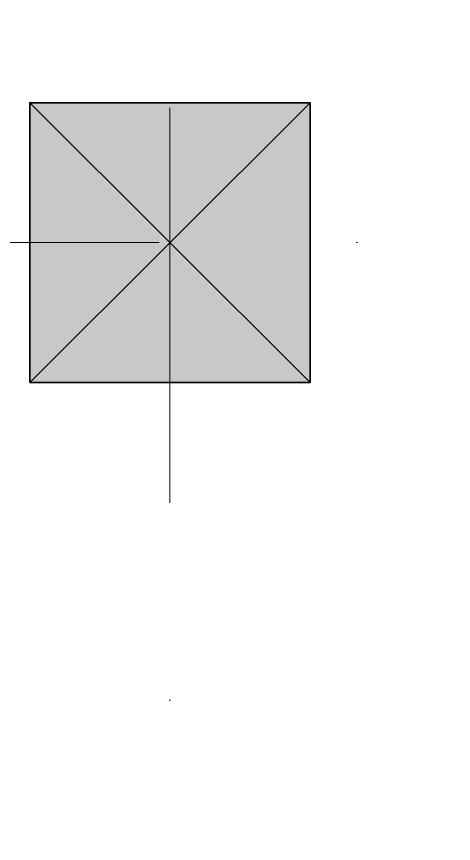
# Model space of a CAD drawing. Header units: millimetres. Extents: x -164867 to 807677, y -316775 to 513985.
# Drawn here: x 246765 to 247544, y 456890 to 458367 of the extents above; entities that cross this region are included whole.
import ezdxf

# ---------------------------------------------------------------- set-up
doc = ezdxf.new("R2010")
doc.units = ezdxf.units.MM
doc.linetypes.add('CENTER2', pattern=[28.575, 19.05, -3.175, 3.175, -3.175])
doc.linetypes.add('А_Штрихпунктирная', pattern=[1340.555525, 705.555534, -352.777767, 0, -282.222223])
doc.layers.get('Defpoints').update_dxf_attribs({"color": 140})
doc.layers.add('00_asys', color=7, linetype='CENTER2', lineweight=13)
doc.layers.add('00_kolony', color=7, linetype='Continuous', lineweight=35)
doc.layers.add('00_planas_hatch', color=7, linetype='Continuous', lineweight=0, true_color=0x3c3c3c)

# ---------------------------------------------------------------- blocks, each defined once
blk = doc.blocks.new('kolona 500x500')
at = {"layer": '00_planas_hatch', "transparency": 33554687}
h = blk.add_hatch(color=256, dxfattribs=at)
h.dxf.hatch_style = 1
h.paths.add_polyline_path([(-250, -250), (250, -250), (250, 250), (-250, 250)])
at = {"layer": '00_kolony', "color": 0, "transparency": 33554687}
blk.add_lwpolyline([(-250, -250), (250, -250), (250, 250), (-250, 250)], close=True, dxfattribs=at)
at = {"layer": 'Defpoints', "transparency": 33554687}
for points in [[(-250, 250), (250, -250)], [(250, 250), (-250, -250)]]:
    blk.add_lwpolyline(points, dxfattribs=at)
blk = doc.blocks.new('OSI Garmatnaya')
at = {"layer": '00_asys', "linetype": 'А_Штрихпунктирная', "transparency": 33554687}
for points in [[(0, 10966.24), (0, -4664.1)], [(-6087.31, 0), (59815.7, 0)]]:
    blk.add_lwpolyline(points, dxfattribs=at)
at = {"layer": '00_kolony', "transparency": 33554669}
blk.add_blockref('kolona 500x500', (0, 0), dxfattribs=at)

msp = doc.modelspace()

# ---------------------------------------------------------------- block references
at = {"layer": '00_asys', "linetype": 'CENTER2', "lineweight": 25, "ltscale": 200, "transparency": 33554687}
msp.add_blockref('OSI Garmatnaya', (247038.21, 457962.73), dxfattribs=at)

doc.saveas('drawing.dxf')
